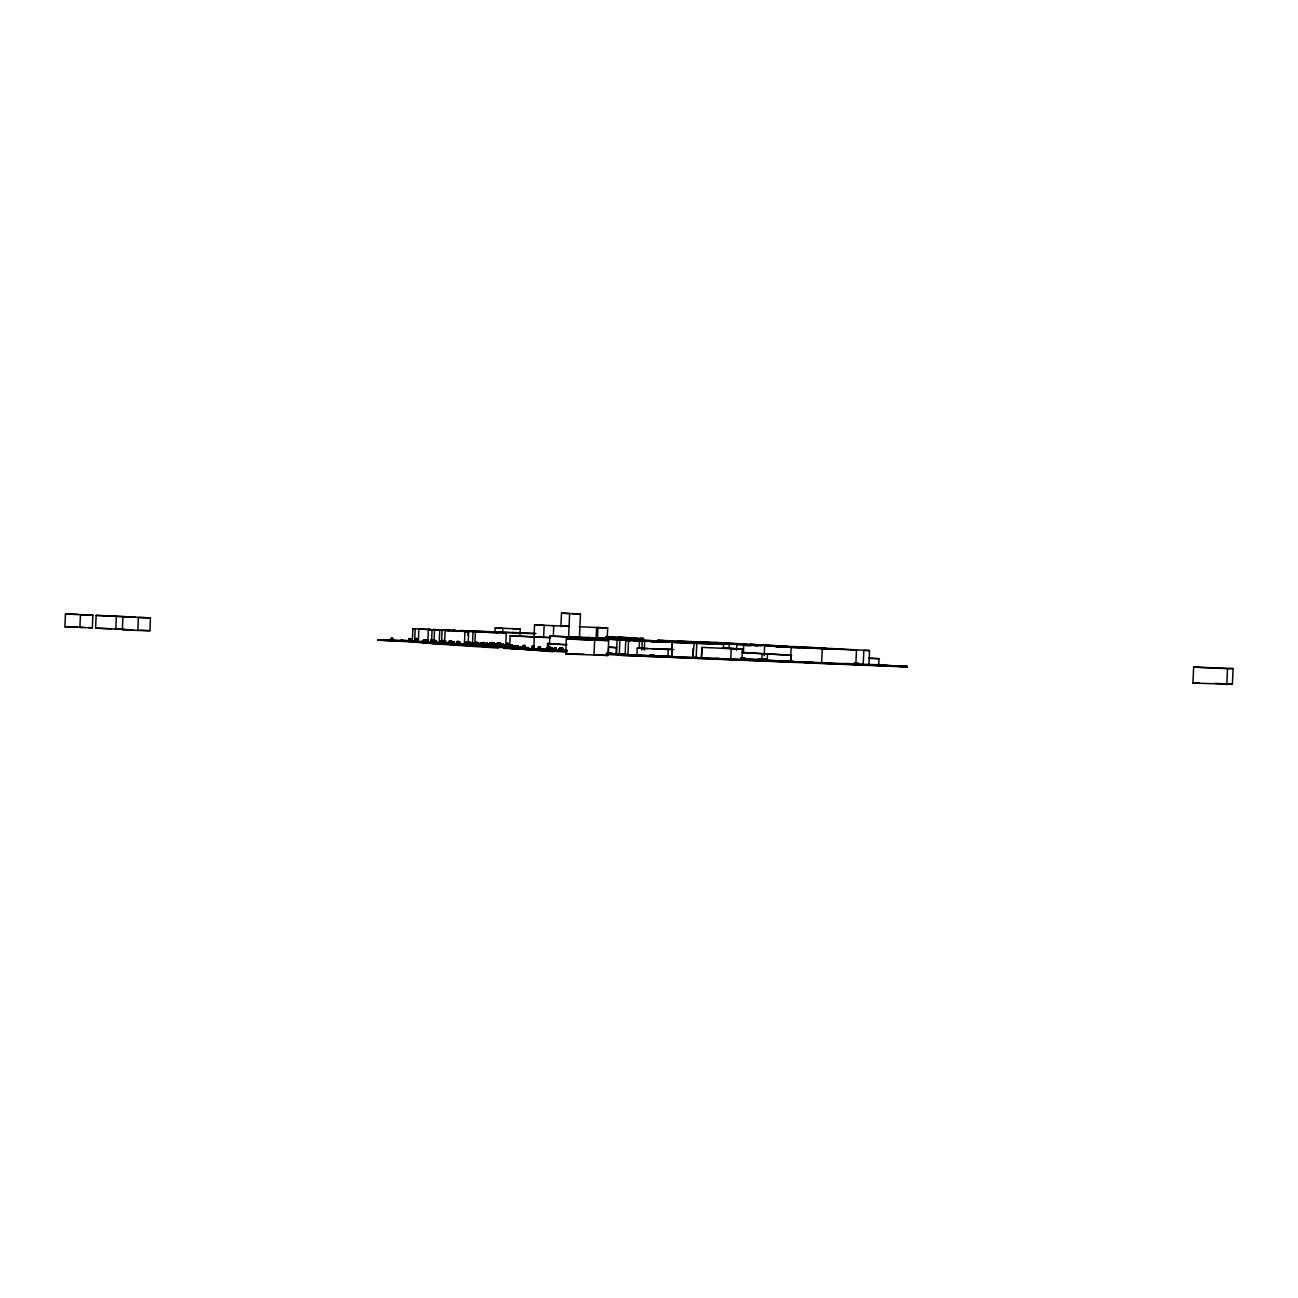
<?xml version="1.0" encoding="UTF-8"?>
<svg xmlns="http://www.w3.org/2000/svg" width="1298" height="1298" viewBox="0 0 1298 1298"><rect width="100%" height="100%" fill="white"/><g stroke="black" fill="none" stroke-linecap="round" stroke-linejoin="round"><path stroke-width="1.5" d="M83.007 627.323L64.9 626.739L65.435 614.003L77.961 614.425M92.856 615.122L80.46 614.717L79.908 627.486L92.32 627.794L92.856 615.122L65.435 614.003M132.818 629.887L95.598 628.151L96.133 615.382L124.803 616.631M115.782 629.189L116.333 616.355L96.133 615.382M137.831 630.439L138.383 617.475L150.454 617.864L149.903 630.714L137.831 630.439L122.369 629.66L122.921 616.728L150.454 617.864M455.241 644.003L457.156 644.181L377.702 640.157L414.111 640.741M381.32 639.784L407.702 641.147L384.954 640.092M390.941 639.427L391.915 638.178L392.791 639.492L390.941 639.427L391.915 638.178L392.84 638.519L390.941 639.427L391.931 638.194L392.791 639.492L390.99 638.454L392.791 639.492M415.506 640.141L416.544 638.486L417.485 638.924L416.447 640.579L415.506 640.141L416.528 638.47L417.421 640.222L416.447 640.579L415.571 638.843L416.544 638.486L417.421 640.222L415.506 640.141L415.571 638.843L417.485 638.924L417.047 641.601L425.549 642.072L399.573 640.839L474.403 645.138L475.506 642.413L476.528 642.851L475.798 644.133L477.842 644.214L476.869 642.429L475.522 645.658L474.484 643.029L473.283 643.256L473.316 644.798M377.702 640.157L409.487 641.358M402.185 640.32L429.573 642.186M402.396 641.472L402.38 640.32M399.573 640.839L402.688 640.385L399.589 640.385M403.662 640.563L401.342 640.449M408.821 639.963L410.006 638.551L411.077 640.06L408.821 639.963L410.006 638.551L411.077 640.06L408.821 639.963L410.022 638.567L411.125 638.957L409.941 640.368L408.87 638.859L411.077 640.06M409.584 640.109L410.655 638.778L411.628 640.19L409.584 640.109L410.655 638.778L411.677 639.151L410.606 640.482L409.633 639.054L411.628 640.19L409.584 640.109L410.687 638.794L411.628 640.19M409.99 641.098L409.633 639.054M409.941 641.098L409.876 639.671L410.59 640.466L411.677 639.151M412.894 628.735L412.375 640.936L414.679 641.082L415.214 628.865L412.894 628.735L430.401 629.449L428.08 629.319M413.202 642.088L431.244 642.299M416.074 640.466L417.242 639.038L418.313 640.563L416.074 640.466L417.242 639.038L418.362 639.443L417.193 640.855L416.074 640.466L417.258 639.054L418.313 640.563L416.123 639.346L418.313 640.563M416.496 641.455L416.431 639.784L417.193 640.855L418.362 639.443M416.463 641.455L416.123 639.346M436.939 643.857L416.707 641.764L439.681 644.084M417.258 640.174L417.047 641.601M418.362 641.309L418.897 629.059L434.522 629.936L434.067 642.429M423.213 641.228L424.235 639.979L425.176 641.309L423.213 641.228L424.235 639.979L425.225 640.336L424.203 641.585L423.245 640.255L425.176 641.309L423.213 641.228L424.268 639.995L425.176 641.309M424.9 641.147L424.949 640.125L427.107 640.222L427.058 641.228L424.9 641.147L426.02 639.849L427.107 640.222L424.9 641.147C425.436 638.47 428.275 641.536 425.955 641.488L424.949 640.125L427.058 641.228M450.779 643.808L425.841 642.186L425.922 640.06L427.772 640.141L427.723 641.309L425.874 641.228L426.847 639.736L427.415 640.725L425.874 641.228L426.88 639.752L427.723 641.309L425.922 640.06L427.723 641.309M426.279 642.104L425.225 642.559L426.425 642.023M427.302 642.688L464.165 645.025L454.17 644.489L458.94 644.295M431.569 642.056L427.821 641.926L428.356 629.579L475.279 631.493M428.989 642.25L426.766 642.072M430.709 640.255L431.585 641.699L430.709 640.255L432.623 640.336L430.66 641.342L431.617 641.715L430.709 640.255L432.25 640.871L431.666 639.963M447.404 642.802L432.429 642.332L431.179 641.926L432.234 639.865L433.126 641.439L431.244 641.358L432.234 639.865L433.175 640.271L432.185 641.78L431.293 640.19L433.126 641.439L432.234 639.865L431.244 641.358M432.283 642.25L431.179 641.926L433.483 641.115L432.283 642.25C429.362 640.531 435.008 640.239 432.331 642.137L431.471 640.871L433.224 641.877L433.272 640.952L431.471 640.871L431.617 642.429L431.585 641.05M431.666 640.417L432.104 629.725M432.429 641.569L432.218 642.867L432.299 641.05M433.743 643.694L416.674 642.315M434.603 641.764L435.593 640.433L436.517 641.845L434.603 641.764L435.593 640.433C435.447 643.873 435.771 638.941 435.528 642.121L434.635 640.725L436.517 641.845M435.463 642.835L435.511 641.488L435.56 642.835M442.196 640.547L443.137 642.104L441.174 642.023L442.196 640.547L443.137 642.104L442.164 642.429L441.223 640.871L444.987 641.066L443.997 642.672L443.056 642.234L444.078 640.644L444.922 642.315L443.948 642.656L442.829 640.871L444.776 640.952L443.754 642.559L442.829 640.871L444.419 641.569L443.754 642.559L444.776 640.952M443.348 642.461L444.581 640.888L445.717 642.559L443.348 642.461L444.581 640.888L445.766 641.326L444.533 642.899L443.348 642.461L444.63 640.904L445.717 642.559L444.484 642.883L443.397 641.228L444.63 640.904L445.717 642.559M443.397 641.228L443.981 643.5L443.867 641.796M443.981 643.5L443.819 641.78L445.328 641.942M445.766 641.326L444.484 642.883L443.867 641.877L444.387 643.711L445.214 630.439L448.913 630.585M449.887 641.131L450.86 644.116L451.282 642.705L448.8 642.656L448.848 641.699L452.126 642.007L451.185 643.337L449.303 642.526L449.351 641.18L451.477 641.277L450.374 643.013L449.351 641.18L451.477 641.277L450.325 642.981L451.185 643.337L454.365 641.975L454.3 643.175L451.136 643.321L449.887 641.131L451.785 641.212L449.303 642.526L451.428 642.624C448.946 640.385 453.602 645.268 454.365 641.975L449.789 643.127L449.887 641.131L451.785 641.212L450.844 640.758L449.838 642.461L450.747 642.899L449.838 642.461L450.877 640.774L451.428 641.877M450.406 643.905L450.049 642.413M451.736 642.883L451.672 644.36M452.726 643.273L452.775 642.121L450.568 642.023L451.639 643.597L452.726 643.273L451.72 641.731L450.568 642.023L451.639 643.597L452.726 643.273L451.672 641.715L450.52 643.175L451.639 643.597L452.775 642.121L450.52 643.175L452.775 642.121M453.213 644.311L453.099 642.77M453.083 644.311L453.229 642.77M456.62 642.121L457.707 643.597L458.827 641.829L457.902 641.358L456.912 643.094L457.837 643.548L460.319 642.526L459.314 643.954L456.961 641.747L457.934 641.374L459.314 643.954L460.319 642.526L457.837 643.548L456.62 642.121L458.875 642.218L458.551 644.781L458.827 641.829L456.961 641.747L456.912 643.094L458.843 643.305L456.62 642.121L458.843 643.305L457.74 641.829L456.571 643.208L458.713 644.035L459.946 642.607L457.545 642.494L457.87 644.441M457.74 644.441L457.951 642.721M459.265 643.256L459.46 644.603M460.514 644.246L458.924 644.181L467.523 644.506M460.466 643.727L459.573 642.445C456.993 643.224 462.12 645.057 459.622 642.461L458.665 642.705L460.466 643.727L459.573 642.445L458.632 643.646L460.514 642.786M462.056 644.36L460.936 644.262L462.234 644.36M463.564 644.311L465.804 644.392M466.063 643.938L466.907 641.796L467.686 645.301L466.956 641.812L466.014 642.169L466.809 643.922L468.416 644.035L466.063 643.938L467.264 642.705L468.416 644.035L466.063 643.938L468.448 643.062L467.248 644.295L466.096 642.964L467.264 642.705L468.416 644.035M466.501 644.425L466.631 642.51L468.886 642.591C468.302 647.588 470.444 642.948 467.653 644.36L466.566 643.889L467.751 642.104L468.464 643.289L466.566 643.889L467.799 642.137L469.13 643.954M467.296 643.694L467.15 644.944L467.183 642.591C471.093 641.553 465.771 646.08 468.091 642.299L469.016 642.672L468.01 644.019L467.183 642.591L468.967 643.727L467.15 643.662L468.14 642.315L468.967 643.727L468.01 644.019M467.961 635.16L468.124 631.542L465.771 631.412M467.183 642.591L469.081 644.571L470.038 643.273L468.172 643.191L468.107 644.749M468.205 642.607L468.675 631.672L445.214 630.439M468.481 644.619L492.266 645.284M468.74 643.84L469.762 642.186L470.671 643.922L468.74 643.84L469.762 642.186L470.379 643.273L468.74 643.84L469.811 642.202L470.671 643.922L469.097 643.191L469.811 642.202L470.671 643.922M469.779 643.5L469.746 645.155M470.703 644.7L470.752 643.386L466.566 643.11M472.456 644.522L473.007 631.802L506.22 633.116L505.701 647.426M474.013 643.402L473.981 644.425L476.334 644.538L474.013 643.402L476.334 644.538L474.013 643.402L475.182 644.814L476.382 643.5L475.182 643.11C472.31 644.554 478.816 644.084 475.49 644.976L473.235 644.181L474.419 643.013C471.937 642.899 475.084 645.723 475.571 643.354L476.609 643.694L475.49 644.976L474.435 643.597L476.609 643.694L475.425 644.96L474.435 643.597L476.561 644.7L475.425 644.96M474.906 642.851L475.393 631.931L473.007 631.802M475.393 645.641L474.5 642.77L476.074 643.435M476.561 644.7L476.382 643.5L475.1 644.781M476.674 645.479L476.885 643.776M476.82 645.479L477.047 642.705L475.068 642.607L477.047 642.705M478.281 643.646L479.27 644.019L477.275 644.96L478.281 643.646L479.222 645.041L477.323 643.938L479.222 645.041L478.264 645.317L477.323 643.938L479.27 644.019L479.092 646.144L479.108 644.733M482.58 643.954L482.434 645.317L482.629 643.224L480.357 643.127L480.244 645.106L479.059 645.414L476.918 642.461L475.847 642.818L476.48 644.1L474.37 643.954L475.474 644.457L476.869 642.429L477.891 642.899L476.837 644.603L475.798 644.133L476.918 642.461M478.118 645.998L478.362 644.684L478.264 645.998M482.613 642.883L481.428 643.159L483.651 644.327L482.613 642.883L481.38 644.23L483.7 643.256L481.38 644.23L482.548 644.619L483.7 643.256L481.428 643.159L481.363 645.203L481.558 643.889M482.061 643.986L482.11 642.835L484.414 642.932L484.284 645.268L485.484 645.674L486.636 645.366L485.566 643.84L482.061 643.986L483.229 642.526L484.414 642.932L483.229 644.392L482.061 643.986L483.31 642.542L485.484 645.674L486.685 644.23L483.148 644.376L482.11 642.835L483.31 642.542L485.403 645.641L486.636 645.366L485.63 644.197L486.62 643.922L487.61 645.284L485.598 645.187L486.62 643.922L487.642 644.279L485.598 645.187L486.685 643.938L487.61 645.284L485.63 644.197L486.685 643.938M481.428 643.159L482.548 644.619C483.992 641.796 482.807 647.767 483.132 643.678L482.548 642.867M483.537 644.733L484.771 643.419L488.08 643.84L486.961 645.512L484.933 644.376C489.005 643.321 483.473 647.929 485.874 644.084L486.847 644.457L485.793 645.82L484.933 644.376L488.016 645.138L487.042 643.402L483.537 644.733L484.771 643.419L485.955 644.83L483.537 644.733L484.852 643.435L486.961 645.512L488.08 643.84L487.042 643.402L485.76 645.171M484.933 644.376L484.657 645.804L484.819 644.473M485.484 645.674L484.284 645.268L485.484 643.824L486.977 645.203L487.934 643.613L486.117 643.548L485.89 646.566L485.63 644.197M485.484 643.824L486.685 644.23L486.928 646.372L485.939 644.1L484.884 645.463L486.799 645.544L485.225 644.928M486.847 646.372L487.026 644.441M495.982 646.501L490.044 646.793L497.994 645.95L498.286 643.402L499.422 643.045L500.622 643.5L500.46 646.242L498.4 642.932L497.377 643.256L497.231 645.901L494.814 645.787L495.219 643.711L494.084 643.273L492.591 644.911L493.743 645.284L492.64 643.808L495.041 643.905L492.591 644.911L493.824 645.317L492.818 643.597L495.219 643.711L494.376 645.982L492.348 645.317L492.396 644.165L495.219 643.711M490.173 644.327L491.179 642.753L490.222 643.094L491.082 644.765L490.222 643.094L491.115 642.737L492.039 643.175L491.115 642.737L490.173 644.327L491.974 644.408L490.173 644.327L490.271 642.818L492.526 642.916L490.271 642.818L491.358 644.603L490.271 642.818M491.277 644.587L490.206 644.133L491.374 642.461L493.143 644.911L490.79 644.798L490.855 643.127L493.062 643.208L491.926 644.879L491.179 643.776L493.062 643.208L491.926 644.879L490.79 644.425L491.309 643.792L491.244 645.479M491.179 644.003L491.374 645.479M532.602 649L491.147 646.29M491.796 646.388L465.284 645.366L482.061 645.998M491.958 644.084L491.942 645.755M491.974 645.885L492.039 644.538M492.575 646.372L490.676 646.274M494.295 645.95L495.56 645.625L494.376 645.982C492.769 643.127 493.565 649.535 493.191 643.857L490.839 643.759L491.91 645.171L493.191 643.857L490.839 643.759L493.143 644.911L491.991 643.467L490.79 644.798L493.191 643.857M493.824 646.161L493.905 644.635M494.262 646.826L494.408 645.187L494.392 646.826M495.009 631.899L495.187 627.94L520.19 629.027L519.93 634.949M498.448 645.658C495.576 643.824 497.28 649.681 496.745 645.057L498.805 645.138L496.696 646.096L497.815 644.781L495.658 643.711L495.609 644.684L497.929 643.808L498.756 646.177L495.674 645.852L497.637 645.382L496.939 644.392L496.777 646.258L496.079 645.284L497.994 645.95L496.777 646.258L497.751 644.765L498.756 646.177L496.745 645.057L498.4 642.932L500.493 643.759L499.341 645.284L498.189 644.863L499.341 643.337L500.493 643.759L499.259 645.268L498.189 644.863L499.422 643.37L501.012 645.836L502.148 645.577L501.158 644.246L499.99 645.495L502.18 644.587L501.158 644.246L499.99 645.495L502.148 645.577L501.077 644.23C497.799 645.074 504.484 645.284 501.077 644.23L499.99 645.495M495.917 647.215L495.982 645.431L496.014 647.215M519.946 648.351L523.126 648.903L437.978 643.484L439.697 643.597M498.351 644.149L497.588 647.167L497.832 645.836M499.308 646.08L499.389 644.181L501.499 644.279L498.984 644.749L499.665 645.609L500.898 644.343L499.73 643.97L498.594 645.252L499.746 645.625L500.85 645.349L498.627 644.246L500.898 644.343L499.746 645.625L498.254 643.678L499.341 643.337L499.779 646.307L499.779 645.009M498.756 646.631L567.129 651.061L475.376 645.187M501.174 645.236L501.109 646.501M501.466 645.284L500.428 643.905L499.357 645.187L498.237 644.652L499.422 643.045L500.622 643.5L499.341 645.074L498.286 643.402L499.519 643.062L500.557 644.749L498.237 644.652L499.519 643.062L500.557 644.749L499.341 645.074L501.466 645.284L499.389 644.181L501.466 645.284L500.428 643.905M503.283 644.311L504.354 644.798L503.186 646.518L502.245 644.7L503.997 645.479L502.18 646.063L503.283 644.311L504.305 646.144L503.186 646.518L502.245 644.7L503.364 644.343L504.305 646.144L503.056 646.68L501.953 644.928L504.224 645.025L502.797 646.777M502.196 646.777L501.953 644.928L503.153 644.603L504.176 646.323L502.975 646.647L501.953 644.928M503.267 646.534L502.18 644.587M502.618 632.304L502.797 628.329L495.187 627.94M502.959 645.885L503.283 647.442M553.37 651.742L504.046 647.88L566.82 652.148M504.354 644.798L504.176 646.323L503.056 644.571L502.294 645.577L503.056 646.68M505.717 645.625C508.086 642.77 505.587 647.588 506.528 644.197L507.875 645.366L508.719 643.776L507.68 643.305L506.642 645.041L508.654 645.122L508.719 643.776L506.691 643.694L506.691 646.453L505.668 646.745L504.565 644.652L506.755 644.749L505.636 646.42L504.516 645.966L505.636 644.295L506.755 644.749L505.539 646.404L504.516 645.966L505.717 644.311L506.691 646.063L504.89 645.317L505.717 644.311M507.34 644.133L508.151 645.804L509.124 645.463L508.313 643.792L507.599 644.765L508.151 645.804L509.189 644.214L507.34 644.133L508.232 645.82L509.189 644.214L507.34 644.133L507.956 645.382L507.031 645.641L506.106 644.36L507.989 644.425L507.761 646.063M506.512 646.469L506.674 643.97L507.875 643.694L505.555 645.463L506.593 644.214L508.767 645.074L508.962 644.068L506.674 643.97L507.713 645.447L508.913 645.171L506.999 643.938L507.064 646.274M507.323 647.053L511.152 647.199M506.918 645.544L508.913 645.171L506.999 643.938L507.81 645.349L508.816 644.019L507.388 644.489L507.534 646.404M509.303 645.787L509.205 647.053L509.449 645.787M509.66 647.248L510.163 635.712L550.466 637.545M510.179 646.566L511.38 644.944L512.321 646.664C507.81 647.734 513.846 643.273 511.282 646.939L510.179 646.566L512.353 645.641L511.185 646.923L496.939 646.518M510.552 645.155L508.151 646.031L509.433 644.814L510.52 646.128L509.27 646.372C507.664 645.966 507.567 644.765 509.368 646.404L510.52 646.128L509.351 644.781L508.151 646.031L510.552 645.155L508.135 645.041L512.321 646.664L511.347 645.301L510.211 645.544L512.321 646.664M510.666 646.793L511.704 645.431L512.694 646.875L510.666 646.793L511.704 645.431L512.742 645.82L510.666 646.793L511.785 645.463L512.694 646.875L510.714 645.723L511.785 645.463M511.347 646.307L511.688 647.864L510.714 645.723M511.736 647.864L511.266 646.193L511.542 647.864M513.213 647.134L514.397 645.706L515.566 647.231L513.213 647.134L514.397 645.706L515.614 646.112L514.414 647.54L513.213 647.134L514.495 645.723L515.566 647.231L514.316 647.524L513.262 646.015L514.495 645.723M513.602 648.562L548.713 650.379L538.995 649.535M514.397 648.286L514.349 646.842L514.43 648.286M516.215 647.329L517.448 645.852L518.665 647.442L516.215 647.329L517.448 645.852L518.713 646.274L517.48 647.767L516.215 647.329L517.561 645.869L518.665 647.442L517.367 647.734L516.279 646.161L517.561 645.869M517.285 648.529L517.35 647.037L517.496 648.546M521.001 647.718L522.218 646.469L523.435 647.832L521.001 647.718L522.218 646.469L523.467 646.842L522.267 648.091L521.05 646.745L523.435 647.832L521.001 647.718L522.331 646.501L523.435 647.832M522.331 647.491L522.234 648.74L522.169 647.475M523.045 647.215L524.1 645.414L525.09 647.313L523.045 647.215L524.1 645.414L524.814 646.599L523.045 647.215L524.197 645.431L525.09 647.313L523.402 646.518L524.197 645.431M523.97 648.643L524.197 646.842L523.921 648.643M504.03 648.465L527.994 648.708L504.046 647.962L553.386 651.207M528.611 648.724L526.436 648.546L530.282 648.74M531.288 648.757L549.865 649.406M532.018 647.864L533.137 646.258L533.9 647.329L532.018 647.864L533.137 646.258L534.273 646.712L533.04 648.286L532.066 646.615L533.235 646.29L534.208 647.962L532.018 647.864L533.235 646.29M532.31 647.621L533.413 645.787L534.338 646.258L533.316 648.108L532.31 647.621L533.332 645.771L534.273 647.702L533.218 648.091L532.375 646.177L533.413 645.787L534.013 646.988L533.316 648.108L532.375 646.177L534.338 646.258L533.04 648.286M533.332 649.065L533.072 647.54M534.03 636.88L534.549 624.873L569.059 626.366L560.931 625.977M510.163 635.712L534.273 637.058L533.9 648.903M538.281 648.237L539.449 646.729L540.585 648.335L538.281 648.237L539.449 646.729L540.26 647.751L538.281 648.237L539.562 646.745L540.585 648.335L539.351 648.643L538.329 647.053L539.562 646.745L540.585 648.335M539.335 649.454L539.497 647.929L539.433 649.454M543.635 637.415L544.17 625.328L534.549 624.873M545.76 650.671L560.006 651.174L560.265 649.6M547.285 649.422L547.545 643.532L549.508 643.597M548.551 649.779L548.811 643.808L558.967 644.181M549.135 648.854L550.174 647.021L551.163 648.935L549.135 648.854L550.174 647.021L550.887 648.221L550.19 649.341L549.135 648.854L550.287 647.037L551.699 649.714L552.64 649.406L551.78 647.897L549.638 648.173L550.287 647.037L551.163 648.935L550.076 649.325L549.2 647.426M549.508 643.727L549.849 636.052L617.572 638.713M551.699 649.714L550.693 649.325L551.78 647.897L552.64 649.406L550.693 649.325L551.682 647.88C554.376 650.103 549.46 648.692 551.163 648.935M553.337 635.777L553.775 625.733L552.218 625.652M554.1 649.552L555.284 647.686L556.453 649.649L554.1 649.552L555.284 647.686L556.128 648.935L555.317 650.071L554.1 649.552L555.414 647.718L556.453 649.649L555.187 650.038L554.473 648.822L555.414 647.718M555.009 650.785L532.131 649.779L548.713 650.363M555.333 649.162L555.317 651.028M559.032 649.86L560.201 648.497L561.353 649.957L559.032 649.86L560.201 648.497L561.353 649.957L559.032 649.86L560.33 648.529L561.401 648.903L560.249 650.249L559.081 648.789L561.353 649.957M559.552 648.546L560.639 650.266L560.72 648.221L559.552 648.546L560.509 650.233L561.677 649.909L559.276 649.665L559.341 648.497L561.726 648.643L559.341 648.497L560.379 650.071L561.628 649.763L559.503 649.811L560.59 648.189L562.083 650.395L563.267 648.594L562.18 648.14L560.866 649.909L563.202 650.006L562.18 648.14L560.931 648.497L561.953 650.379L563.267 648.594L562.05 648.108L560.509 650.233L559.503 649.811L560.59 648.189L562.083 650.395L563.267 648.594M560.898 626.642L561.482 613.191L569.627 613.5L568.524 638.632M562.034 651.336L561.953 649.519M565.668 653.965L566.334 638.892L608.665 640.563L607.999 655.49L565.668 653.965L584.035 654.257M579.395 638.73L580.482 614.019L561.482 613.191M593.997 655.409L594.662 640.239L608.665 640.563M596.155 637.383L596.577 627.518L607.675 627.989L607.156 639.8M597.518 637.464L597.94 627.583M610.19 647.264L608.665 647.215L608.405 653.365L609.93 653.429M616.518 654.176L617.134 639.963L630.796 640.531L625.766 640.449L625.133 654.727L638.859 655.263L608.6 653.77L617.296 654.03M877.545 664.43L907.237 666.977L620.996 655.312L789.216 661.899M621.888 654.76L619.454 654.614L622.878 654.809M627.307 654.987L748.995 660.098M627.94 654.922L628.557 640.595M636.912 655.328L637.237 648.173L647.507 648.497M639.168 648.14L639.476 641.017L636.669 640.855M641.829 649.957L642.218 641.082L672.186 642.234L672.218 656.837L672.202 642.461L693.327 643.354M644.311 650.103L644.7 641.212L642.218 641.082M673.727 649.568L666.799 649.308L668.259 649.487L667.935 656.642L666.491 656.431M693.083 648.708L692.694 657.615L694.219 643.337L696.783 643.467L696.15 657.697L701.926 657.875M701.942 647.394L701.472 658.005L701.942 647.394L731.228 648.692L730.758 659.303L741.953 659.66L742.424 649.097L722.305 647.848M723.505 648.497L723.684 644.473L721.104 644.327M729.119 647.929L729.281 644.1L720.796 643.63M736.518 650.217L736.761 644.392L743.77 644.765L743.429 652.569M794.668 661.639L761.78 659.887L762.056 653.77L742.18 652.602M762.299 659.611L756.539 659.303M764.181 655.766L764.619 645.885L816.134 647.816M767.248 660.065L767.524 653.949L762.056 653.77M828.367 663.132L790.514 661.591L791.147 647.41L799.682 647.572M790.693 661.526L790.969 655.328L767.524 653.949M821.634 663.148L822.267 648.886L830.688 649.032L791.147 647.41M808.346 662.304L855.853 664.041L856.469 650.071L764.619 645.885M868.962 658.118L878.989 658.686L878.73 664.771L863.219 664.268L863.835 650.347L869.546 650.558L868.93 664.462M905.842 666.263L899.66 666.052M1192.927 683.089L1193.657 667.091L1233.1 668.535L1232.386 684.257L1192.927 683.089L1199.109 682.586M1226.788 684.809L1227.519 668.697L1233.1 668.535M466.956 641.812L465.95 643.484L467.491 642.899L466.907 641.796L465.95 643.484L468.448 643.062M487.075 643.208L486.377 644.165L487.87 644.846L487.075 643.208L486.052 644.765L487.61 644.23L487.01 643.191L485.403 645.641M533.218 648.091L534.338 646.258M467.815 642.25L466.809 643.922L466.014 642.169M491.196 644.279L499.276 644.554L498.4 642.932L497.377 643.256L496.047 646.29L494.084 643.273L494.668 644.295L492.396 644.165L493.467 645.723L493.548 643.873L492.348 645.317L493.467 645.723L493.467 643.84L492.348 645.317M496.047 644.019L498.254 644.879L499.324 643.337L498.578 644.262L500.103 644.36M550.076 649.325L551.228 647.507M442.829 640.871L443.948 642.656L444.987 641.066L444.046 640.628L443.056 642.234L444.078 640.644M456.912 643.094L457.934 641.374C457.723 645.138 461.017 640.79 459.265 643.938L458.827 641.829M415.571 638.843L416.463 640.595L417.485 638.924M475.246 643.143L473.981 644.425L475.506 642.413L476.837 644.603L477.842 644.214L476.869 642.429M443.802 640.514L442.78 642.121L443.851 640.531L444.727 642.202L443.721 642.542M511.85 646.112L510.211 645.544L512.418 646.615L511.461 644.976L510.276 646.534L512.418 646.615L511.38 644.944L510.276 646.534L511.38 646.972L512.483 645.382L505.084 644.879M507.291 645.382L508.313 643.792L509.124 645.463M487.934 643.613L486.977 645.203L486.117 643.548M506.934 645.057L508.816 644.019L507.664 645.512L506.642 645.041L507.761 643.321L508.767 645.074L506.999 643.938M507.761 643.321L506.691 643.694L507.583 645.479L508.719 643.776M470.736 642.624L469.714 644.279L468.805 642.542M444.987 641.066L443.948 642.656L443.105 640.985L441.223 640.871L442.115 642.413L443.413 641.618M559.341 648.497L560.509 650.103L559.276 649.665L560.46 648.173M503.364 644.343L502.18 646.063M505.555 645.463L507.486 644.554L506.528 644.197M427.772 640.141L426.766 641.634L425.922 640.06M506.691 643.694L507.664 645.512L508.962 644.068L507.778 643.662L506.626 645.074L507.713 645.447M494.376 645.982L493.159 645.528L494.376 643.905L495.609 644.36L493.208 644.246L493.905 645.301L492.64 643.808L495.041 643.905L493.824 643.5L492.591 644.911M562.18 648.14L560.866 649.909M468.172 643.191L469.081 644.571L470.038 643.273L469.146 642.932C466.388 643.711 471.709 645.739 469.146 642.932L468.124 644.214L470.038 643.273M506.106 644.36L507.031 645.641L507.989 644.425L506.106 644.36L507.956 645.382L507.031 644.084L506.058 645.301L507.031 645.641L507.989 644.425M449.692 641.861L450.422 640.806L452.207 643.224L449.789 643.127L451.023 641.91L452.256 642.267L451.006 643.484L449.822 642.169L452.207 643.224M559.503 649.811L560.72 648.221M551.78 647.897L550.693 649.325M551.601 649.698L552.688 648.27M506.691 646.453L505.668 645.057L506.723 645.431L505.587 646.712L504.646 645.349L506.723 645.431L505.668 646.745C502.651 643.857 508.719 645.95 505.587 646.712L504.598 646.372L505.668 645.057L511.428 645.771L505.344 645.577M452.045 643.078L453.943 642.575L453.132 643.484M511.461 644.976L510.341 645.301L511.298 646.939L512.483 645.382M441.174 642.023L442.245 640.563M443.186 640.952L442.115 642.413L441.223 640.871M494.814 645.787L496.842 643.467C499.357 643.678 495.268 645.349 497.751 646.469M506.626 645.074L507.794 645.463L508.962 644.068M459.265 643.938L460.319 642.526M503.153 644.603L501.888 646.226M502.975 646.647L504.224 645.025L503.056 644.571M450.26 642.981L451.25 641.666L450.747 642.899M431.699 639.979L430.66 641.342M433.175 640.271L431.65 640.806M449.303 642.526L450.455 640.823L451.006 641.91L449.789 643.127M509.189 644.214L508.232 645.82L507.567 644.668M525.155 645.901L524.1 647.702L523.11 645.804M477.891 642.899L476.772 644.571L475.506 642.413L474.451 644.019M501.142 644.781L499.357 645.187L500.622 643.5M435.528 642.121L436.55 640.806M468.124 644.214L469.146 642.932L470.006 644.295M493.159 645.528L494.473 643.922L495.187 644.992L492.737 644.749M493.5 645.025L494.084 643.273L492.769 644.863L493.986 645.317L492.818 643.597M456.961 641.747L457.837 643.548L458.875 642.218L456.571 643.208M477.275 644.96L478.345 643.662M477.842 645.009L479.059 643.597L480.292 644.003L479.059 645.414L477.842 645.009L480.292 644.003L478.994 645.382L477.875 643.905L479.059 643.597L480.244 645.106L478.994 645.382L477.875 643.905L479.14 643.613L480.244 645.106M512.742 645.82L511.72 647.167L511.152 646.29M539.351 648.643L540.633 647.15M459.946 642.607L458.713 644.035L457.496 643.63L458.729 642.186L459.946 642.607L458.648 644.019L457.545 642.494L458.794 642.218L459.898 643.727L458.648 644.019M468.886 642.591L467.653 644.36L468.821 643.986L467.751 642.104M482.629 643.224L481.461 644.522L480.309 644.149L482.629 643.224L480.309 644.149L481.542 642.867L482.58 644.246L481.461 644.522L480.357 643.127L482.58 644.246L480.357 643.127M392.84 638.519L391.85 639.752L390.99 638.454M559.276 649.665L560.59 648.189M497.669 646.453L498.805 645.138M496.777 646.258L498.043 644.798L496.858 644.376L497.994 645.95M483.148 644.376L484.414 642.932M483.586 643.694L484.771 645.122L485.955 644.83L483.586 643.694L484.689 645.09L486.004 643.792L487.691 644.489M505.749 645.074L504.598 646.372M488.08 643.84L486.88 645.479L485.858 645.057L487.042 643.402L488.016 645.138M425.225 640.336L424.17 641.569L423.245 640.255M500.509 643.922L499.357 645.187M517.367 647.734L518.713 646.274M411.125 638.957L409.925 640.352L408.87 638.859M490.595 643.743L493.062 643.208M484.284 645.268L485.566 643.84M457.659 643.581L458.875 642.218M556.501 648.205L555.917 648.886L555.284 647.686M458.794 642.218L457.496 643.63M493.711 644.928L493.905 643.532L494.635 644.457M433.272 640.952L432.299 642.121L431.471 640.871M454.3 643.175L454.365 641.975M492.072 643.484L490.79 644.798M450.795 642.916L450.26 641.829L451.25 641.666L448.8 642.656L450.017 641.439L452.256 642.267L450.958 643.467L449.822 642.169L451.087 641.942M479.27 644.019L478.216 645.301L477.323 643.938M433.483 641.115L432.315 642.267L431.212 641.017L433.483 641.115L431.179 641.926M501.823 645.09L501.093 645.852L499.827 644.003L498.627 644.246L499.341 645.284L500.022 644.506M507.486 644.554L506.447 645.787M427.107 640.222L425.987 641.504L424.949 640.125M487.642 644.279L486.555 645.528L486.685 644.23M506.058 645.301L507.096 644.1L507.68 644.911M431.65 641.504L432.38 640.79L433.435 642.023L432.315 642.267M501.499 644.279L500.347 645.544L499.389 644.181M483.651 644.327L483.7 643.256M515.614 646.112L514.316 647.524L513.262 646.015M498.594 645.252L499.827 644.003L500.85 645.349M500.898 644.343L499.665 645.609L498.627 644.246M496.047 646.29L494.863 644.408L497.929 643.808M561.401 648.903L560.119 650.233L559.081 648.789M448.8 642.656L450.065 641.455L451.039 644.019M451.217 641.796L449.952 642.997L448.848 641.699L451.169 642.753L448.848 641.699M523.467 646.842L522.153 648.075L521.05 646.745M507.583 645.479L508.654 645.122L507.891 643.646L508.767 645.074M466.631 642.51L467.702 644.376L466.631 642.51L467.799 642.137M499.389 644.554L498.254 644.879L497.377 643.256M491.926 644.879L490.855 643.127L492.007 642.77L493.013 644.522L491.845 644.863M458.389 642.445L460.271 643.646M495.95 646.258L497.231 645.901L495.658 643.711L497.54 644.295M485.793 645.82L486.409 644.976M453.18 643.516L452.093 641.877L453.943 642.575M493.208 644.246L495.057 644.944M506.593 644.214L505.603 644.473L506.528 645.804M496.745 645.057L497.815 644.781L497.231 645.901M496.128 646.112L497.134 645.869L496.258 644.587L497.183 644.911L495.203 645.787L497.134 645.869L496.258 644.587M454.203 644.003L455.16 643.986M454.17 644.489L455.127 644.457M790.514 661.591L793.938 661.574M550.19 650.298L550.206 648.465L546.02 648.4M560.509 650.882L560.574 649.373L560.428 651.093M485.501 646.42L485.371 644.96L485.858 645.836M468.156 643.386L466.469 643.451M475.571 643.678L473.64 643.727M466.891 644.814L466.923 643.127L468.692 643.208M426.718 640.92L426.847 642.429M410.655 641.196L410.541 639.833M457.805 642.932L460.173 643.256M95.598 628.151L111.076 628.719M64.9 626.739L77.426 627.031M635.193 654.873L639.119 655.003M650.363 655.279L654.273 655.409M743.17 658.427L741.515 658.362L745.263 658.605M759.054 658.93L766.923 659.141M649.974 655.636L653.9 655.766M665.679 656.139L669.606 656.269M701.277 657.778L693.586 657.534L696.15 657.697M762.186 659.66L766.258 659.692M715.376 658.297L719.222 658.427M728.162 658.816L731.877 658.946L725.971 658.784M752.662 659.919L740.915 659.189L764.003 660.682M896.285 666.052L898.135 665.955M898.93 666.004L905.842 666.134M116.333 616.355L135.106 617.134M665.712 641.439L679.097 641.893M651.564 641.326L659.27 641.569M745.717 645.22L761.666 645.739M754.949 645.658L758.227 645.771M778.476 646.712L779.757 646.761M781.688 646.988L776.009 646.81L784.479 647.021M802.391 647.67L808.573 647.848L802.764 647.556M524.554 647.442L528.481 647.54M563.51 650.184L567.372 650.314M606.49 653.64L616.599 653.997M649.99 654.971L654.419 655.149M740.898 658.021L745.149 658.167L740.898 658.07M762.981 658.719L767.345 658.881L761.877 658.816M627.259 654.354L619.276 654.354L619.892 640.125L617.134 639.963M655.733 655.896L652.456 655.863M663.31 656.139L671.683 656.61M883.597 665.533L899.303 666.02M669.33 641.747L664.836 641.536M671.196 649.325L652.764 648.724M421.866 641.261L427.561 641.455M402.672 640.839L412.683 641.18M422.288 641.342L427.983 641.536M743.446 652.423L741.775 652.375L791.666 655.247M470.752 643.386L473.381 643.467L470.428 643.289M509.108 645.869L497.312 645.544L507.323 645.933M465.576 644.408L491.293 645.382M869.189 658.362L878.989 658.686M480.698 645.966L488.973 646.242M546.231 648.562L550.092 648.708M519.946 648.27L441.369 643.824M868.865 665.014L883.938 665.517M724.527 648.173L727.772 648.286M728.616 648.335L733.711 648.546M735.333 648.643L738.173 648.74M730.482 648.627L742.424 649.097M455.371 644.051L437.604 643.354L448.913 643.824M524.538 647.734L528.367 647.816M522.948 647.734L526.745 647.864M572.304 613.694L580.482 614.019M460.238 630.504L535.944 633.44M534.938 633.749L459.622 630.65M606.344 636.539L612.77 636.831L610.222 636.685M605.939 636.88L628.394 637.789M468.675 631.672L464.944 631.526L464.392 644.295L468.124 644.425L464.181 644.165M605.874 636.994L636.393 638.194L633.878 638.064M640.466 638.356L643.743 638.486L618.578 637.123M562.18 636.637L635.988 640.336M718.995 642.705L657.713 640.255L663.83 640.579M719.53 642.77L721.753 642.851M578.973 637.643L586.664 637.935L549.849 636.052M739.746 643.84L745.863 644.068L714.663 642.413M595.279 638.405L587.994 638.129L618.757 639.817M755.744 644.603L749.838 644.376L787.464 646.274M612.234 639.395L615.138 639.492M615.593 639.573L682.034 642.202L673.484 641.747M775.214 645.69L701.894 642.056M729.281 644.1L795.122 646.696M534.273 637.058L550.303 637.659M625.766 640.449L639.476 641.017M723.684 644.473L683.413 642.77M818.178 648.026L825.674 648.319M836.496 663.797L858.724 664.608M606.198 653.689L864.111 664.917M623.867 654.744L626.853 654.89M819.379 663.197L846.345 664.251M579.297 626.739L607.675 627.989M477.632 644.441L479.871 644.554M503.689 645.641L502.294 645.577L503.835 645.674M510.649 645.917L512.11 645.998M504.954 645.852L506.382 645.95M523.402 646.518L524.814 646.599M532.634 646.891L534.013 646.988M511.006 646.258L512.694 646.875M513.602 646.566L515.209 646.68M516.62 646.745L518.665 647.442M532.375 647.248L533.9 647.329M538.654 647.653L540.26 647.751M549.46 648.14L550.725 648.189M516.279 646.161L518.308 646.858M521.407 647.231L523.078 647.329M554.165 648.108L556.128 648.935M559.86 649.114L560.931 648.497M551.001 648.757L552.38 648.838M559.406 649.325L562.894 649.308M630.406 655.068L660.406 656.269M765.106 660.731L786.166 661.591M804.582 662.515L822.072 663.181M637.237 648.173L668.259 649.487M409.259 639.411L410.687 639.508M415.879 639.492L417.112 639.573M391.315 638.941L392.467 639.005M411.288 639.671L410.054 639.687M417.924 639.995L416.577 639.8M425.306 640.644L427.415 640.725M423.586 640.741L424.852 640.823M434.635 640.725L436.193 641.326M441.547 641.455L442.813 641.536M443.153 641.488L444.922 642.315M490.482 643.711L491.618 643.759M497.783 643.889L500.217 644.116M506.983 644.36L508.362 644.441M449.238 642.186L450.714 642.104M457.253 642.413L458.486 642.494M466.29 642.835L467.767 643.565M482.467 643.419L484.008 643.5M507.015 644.522L508.573 644.619M450.309 641.942L452.288 642.656M456.977 642.672L458.47 642.753M469.097 643.191L470.379 643.273M474.808 643.386L477.534 643.565M480.698 643.63L483.132 643.678M506.382 644.83L508.865 644.83M450.228 642.656L452.369 642.705M483.959 644.214L485.582 644.311M486.377 644.165L487.87 644.846M505.879 644.96L507.161 645.041M396.928 640.709L402.429 640.936M468.464 643.711L469.714 643.776M504.89 645.317L506.382 645.398M508.556 645.544L510.163 645.641M478.264 644.457L479.757 644.522M484.689 644.7L487.302 644.781M495.365 645.138L496.874 645.203M502.553 645.382L503.997 645.479M618.838 654.5L616.453 654.435M622.261 654.663L624.03 654.76M527.994 648.708L532.715 648.984M527.978 649.292L532.569 649.519M1193.657 667.091L1227.519 668.697M566.334 638.892L594.662 640.239M401.325 640.969L402.38 641.034M621.012 654.776L630.276 655.23M777.567 646.307L793.062 647.085M698.746 642.835L704.668 643.143M745.117 645.495L750.893 645.787M651.888 641.472L657.924 641.764M808.751 662.045L812.613 662.24M820.368 662.629L824.246 662.824M1214.766 683.381L1232.386 684.257M114.857 628.913L124.267 629.384M626.204 654.841L630.52 655.068M512.532 628.638L520.19 629.027M650.915 641.634L654.792 641.829M88.605 627.599L92.32 627.794M140.314 630.228L149.903 630.714M596.025 654.873L607.999 655.49M618.805 637.269L621.271 637.399M794.1 646.55L869.546 650.558M691.493 641.634L704.7 642.348L677.102 641.293L748.492 644.684L734.96 643.954M512.369 632.515L518.113 632.824M692.483 642.818L694.982 642.948L665.744 641.812L668.227 641.942M700.969 643.273L703.484 643.402M712.829 643.905L674.165 642.267L676.664 642.413M453.343 630.309L455.63 630.439L433.175 629.53L435.447 629.644M489.443 632.207L491.796 632.337M496.469 632.597L498.854 632.726L458.827 631.023L461.163 631.153M503.802 632.986L506.22 633.116M599.173 638.21L587.523 637.578L660.877 641.066L631.38 639.946L643.759 640.612M460.466 630.942L462.834 631.071M660.763 641.618L663.229 641.747L633.359 640.595L635.825 640.725M669.687 642.104L672.186 642.234M447.437 630.39L449.838 630.52M452.613 630.585L454.933 630.714M436.014 629.838L438.27 629.968M547.545 643.532L566.983 644.652M608.794 647.167L616.485 647.637M548.811 643.808L566.09 644.863M608.665 647.215L616.372 647.67L616.112 653.868L606.604 653.186M505.246 645.171L508.946 645.431M853.954 663.067L858.919 663.327M854.668 663.294L858.676 663.538M879.022 665.079L907.237 666.977M855.025 663.603L863.219 664.268M845.777 663.424L855.853 664.041M807.47 661.866L811.38 662.11L807.47 661.915M777.697 660.568L793.354 661.542M741.904 658.654L761.78 659.887M742.699 658.816L787.286 661.672M546.052 648.903L549.963 649.162M608.567 653.089L612.542 653.332M422.093 641.439L427.788 641.812M562.845 650.363L566.723 650.623M476.22 645.122L497.085 646.518M454.397 644.392L464.165 645.025M377.734 639.622L387.339 640.239M607.448 654.435L620.996 655.312M498.367 648.091L437.945 644.035M786.296 661.591L788.194 661.737M554.992 650.736L560.006 651.223M787.123 661.672L789.314 661.866M764.003 660.666L766.193 660.877M496.858 644.376L497.637 645.382M491.358 644.603L490.206 644.133L491.455 642.478L492.137 643.581M473.283 643.256L474.419 644.522L475.587 643.354L476.123 644.165M515.566 647.231L514.397 645.706M433.435 642.023L432.396 640.628L433.224 641.877M506.674 643.97L507.794 645.463M538.329 647.053L539.481 648.676M459.898 643.727L458.729 642.186M487.61 645.284L486.62 643.922M498.756 646.177L497.751 644.765M482.11 642.835L483.229 644.392M492.396 644.165L493.467 645.723M498.286 643.402L499.422 645.09M552.64 649.406L551.682 647.88M458.713 644.035L457.545 642.494M534.208 647.962L533.137 646.258M532.066 646.615L533.154 648.319M563.202 650.006L562.05 648.108M517.448 645.852L518.129 646.81M516.799 646.793L517.48 647.767M510.341 645.301L511.38 646.972M504.565 644.652L505.636 646.42L506.691 646.063L505.636 644.295M511.704 645.431L512.272 646.307M435.008 641.277L435.56 642.137M474.5 642.77L475.474 644.457M508.654 645.122L507.68 643.305M450.666 642.478L451.185 643.337M525.09 647.313L524.1 645.414M449.351 641.18L450.374 643.013M532.375 646.177L533.316 648.108M554.684 648.87L555.317 650.071M444.046 640.628L444.565 641.666M487.01 643.191L487.513 644.197M549.638 648.173L550.19 649.341M466.907 641.796L467.41 642.883M391.834 639.168L391.915 640.417L391.785 639.168M424.154 640.969L424.203 642.234L424.121 640.969M439.762 630.147L439.227 642.688L441.563 642.835L442.115 630.276L439.762 630.147M442.083 641.715L442.018 643.191L442.212 641.715M551.618 649.016L551.715 650.46L551.585 649.016M431.78 641.342L432.396 640.628L431.78 641.342M474.776 644.116L473.235 644.181L475.587 643.354L474.776 644.116M467.929 643.516L467.183 644.279L466.096 642.964L467.929 643.516M907.27 666.409L864.095 664.933L907.27 666.458M869.157 664.998L858.465 664.592L869.157 665.03"/></g></svg>
